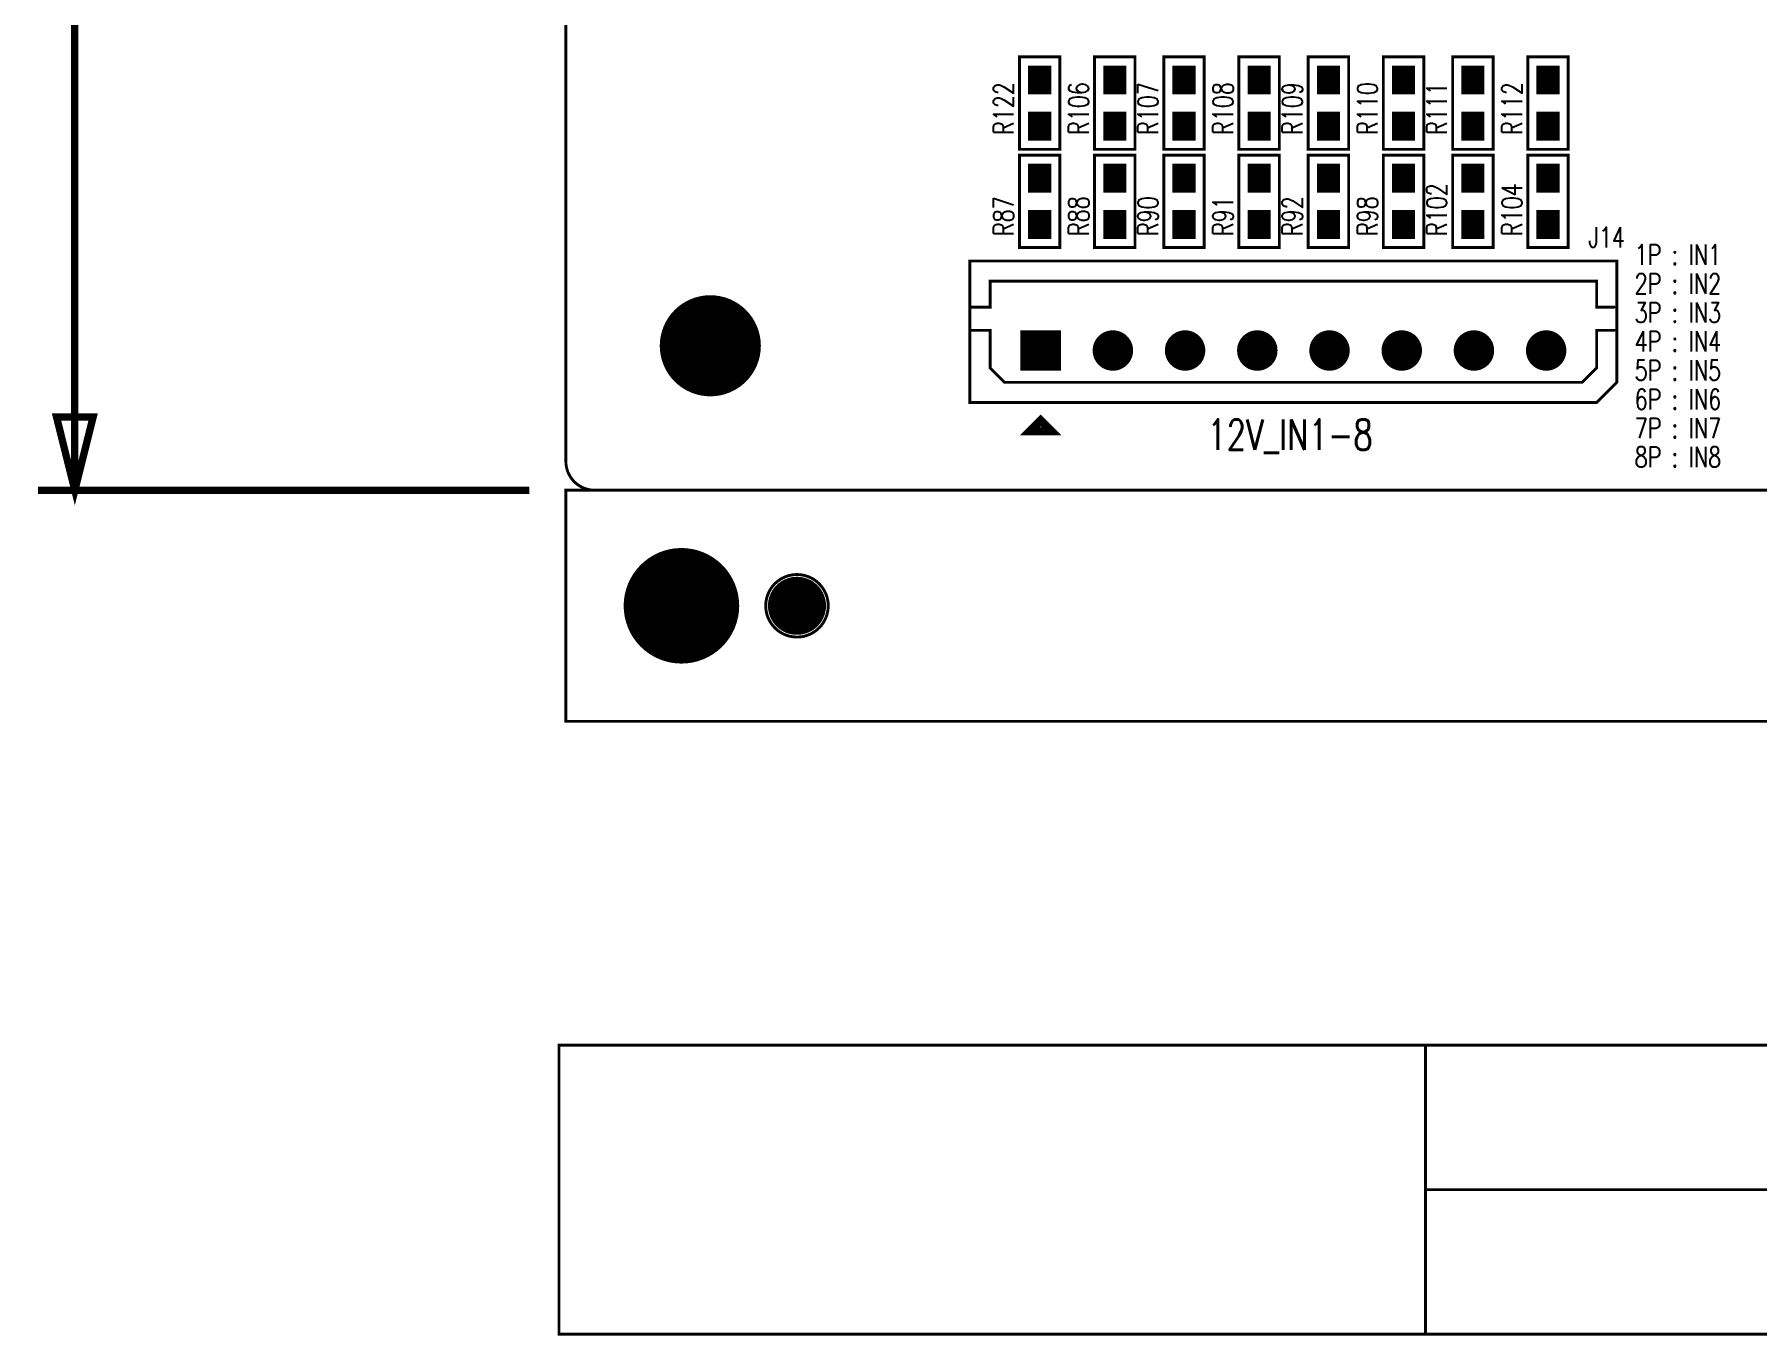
# Model space of a CAD drawing. Extents: x -22 to 239, y -29 to 162.
# Drawn here: x -18.4 to 41.3, y -29.3 to 15.8 of the extents above; entities that cross this region are included whole.
import ezdxf

# ---------------------------------------------------------------- set-up
doc = ezdxf.new("R2010")
doc.units = 0
doc.linetypes.add('TRMIDX_4096', pattern=[2, 1, 1])
for name, color, linetype in [('2D_LINE_00', 150, 'CONTINUOUS'), ('BOARD_OUTLINE_00', 255, 'CONTINUOUS'), ('DIMENSION1_01', 255, 'CONTINUOUS'), ('DIMENSION3_01', 255, 'CONTINUOUS'), ('DIMENSION5_01', 255, 'CONTINUOUS'), ('DRIL_NPLTE_THRU_01', 5, 'CONTINUOUS'), ('DRIL_NPLTE_THRU_02', 106, 'CONTINUOUS'), ('DRIL_NPLTE_THRU_03', 96, 'CONTINUOUS'), ('DRIL_NPLTE_THRU_04', 34, 'CONTINUOUS'), ('DRIL_PLTE_THRU_01', 5, 'CONTINUOUS'), ('DRIL_PLTE_THRU_02', 106, 'CONTINUOUS'), ('DRIL_PLTE_THRU_03', 96, 'CONTINUOUS'), ('DRIL_PLTE_THRU_04', 34, 'CONTINUOUS'), ('DRIL_SYMBOL', 255, 'CONTINUOUS'), ('PADS_BOT', 43, 'CONTINUOUS'), ('PADS_INNER', 186, 'CONTINUOUS'), ('PADS_TOP', 186, 'CONTINUOUS'), ('PADS_XR_121', 255, 'CONTINUOUS'), ('PART_BOT_2DLINE_00', 210, 'CONTINUOUS'), ('PART_BOT_COPPER_121', 255, 'CONTINUOUS'), ('PART_NAME_01', 3, 'CONTINUOUS'), ('PART_TOP_2DLINE_00', 150, 'CONTINUOUS'), ('PART_TOP_2DLINE_01', 150, 'CONTINUOUS'), ('PART_TOP_COPPER_121', 255, 'CONTINUOUS'), ('TEXT_126', 255, 'CONTINUOUS')]:
    doc.layers.add(name, color=color, linetype=linetype)
doc.styles.add('W0$1', font='simplex', dxfattribs={"width": 0.75})
doc.styles.add('W0$15', font='simplex', dxfattribs={"width": 0.75})

# ---------------------------------------------------------------- blocks, each defined once
blk = doc.blocks.new('BOARD_100')
at = {"layer": 'BOARD_OUTLINE_00', "const_width": 0.1}
blk.add_lwpolyline([(0, -1, -0.414214), (1, 0), (237, 0, -0.414214), (238, -1), (238, -149, -0.414214), (237, -150), (1, -150, -0.414214), (0, -149)], format="xyb", close=True, dxfattribs=at)
blk = doc.blocks.new('SMOOTH_0$1')
at = {"const_width": 0.05}
blk.add_lwpolyline([(-0.025, 0, 1), (0.025, 0, 1)], format="xyb", close=True, dxfattribs=at)
blk = doc.blocks.new('DRAWING_1')
at = {"layer": '2D_LINE_00', "const_width": 0.1}
blk.add_lwpolyline([(0, 0), (100, 0), (100, -10), (0, -10)], close=True, dxfattribs=at)
for points in [[(30, 0), (30, -10)], [(30, -5), (100, -5)]]:
    blk.add_lwpolyline(points, dxfattribs=at)
at = {"layer": '2D_LINE_00'}
for p in [(0, 0), (30, 0), (30, -5), (0, -10), (30, -10)]:
    blk.add_blockref('SMOOTH_0$1', p, dxfattribs=at)
blk = doc.blocks.new('DRAWING_3')
at = {"layer": '2D_LINE_00', "const_width": 0.1}
blk.add_lwpolyline([(0.052, -1.226), (238.052, -1.226), (238.052, -9.226), (0.052, -9.226)], close=True, dxfattribs=at)
at = {"layer": '2D_LINE_00'}
for p in [(0.052, -1.226), (0.052, -9.226)]:
    blk.add_blockref('SMOOTH_0$1', p, dxfattribs=at)
blk = doc.blocks.new('D_2dfeghi_97')
at = {"layer": 'DIMENSION1_01', "linetype": 'TRMIDX_4096', "const_width": 0.254}
blk.add_lwpolyline([(-17, 0), (-17, 73.2855)], dxfattribs=at)
at = {"layer": 'DIMENSION3_01', "linetype": 'TRMIDX_4096', "const_width": 0.254}
blk.add_lwpolyline([(-17, 0), (-17.635, 2.54), (-16.365, 2.54)], close=True, dxfattribs=at)
at = {"layer": 'DIMENSION5_01', "linetype": 'TRMIDX_4096', "const_width": 0.254}
blk.add_lwpolyline([(-1.27, 0), (-18.27, 0)], dxfattribs=at)
blk = doc.blocks.new('DRIL_SYMBOL_4')
at = {"layer": 'DRIL_SYMBOL', "const_width": 0.0508}
for points in [[(-0.254, 0), (0.254, 0)], [(0, -0.254), (0, 0.254)]]:
    blk.add_lwpolyline(points, dxfattribs=at)
blk = doc.blocks.new('DRIL_HOLE_4')
at = {"const_width": 2}
blk.add_lwpolyline([(-1, 0, 1), (1, 0, 1)], format="xyb", close=True, dxfattribs=at)
blk.add_blockref('DRIL_SYMBOL_4', (0, 0))
blk = doc.blocks.new('PAD_0')
at = {"const_width": 1}
blk.add_lwpolyline([(0, -0.5, 1), (0, 0.5, 1)], format="xyb", close=True, dxfattribs=at)
blk = doc.blocks.new('STK_TOP_92')
at = {"layer": 'DRIL_NPLTE_THRU_01'}
blk.add_blockref('DRIL_HOLE_4', (0, 0), dxfattribs=at)
at = {"layer": 'DRIL_NPLTE_THRU_02'}
blk.add_blockref('DRIL_HOLE_4', (0, 0), dxfattribs=at)
at = {"layer": 'DRIL_NPLTE_THRU_03'}
blk.add_blockref('DRIL_HOLE_4', (0, 0), dxfattribs=at)
at = {"layer": 'DRIL_NPLTE_THRU_04'}
blk.add_blockref('DRIL_HOLE_4', (0, 0), dxfattribs=at)
at = {"layer": 'PADS_BOT'}
blk.add_blockref('PAD_0', (0, 0), dxfattribs=at)
at = {"layer": 'PADS_INNER'}
blk.add_blockref('PAD_0', (0, 0), dxfattribs=at)
at = {"layer": 'PADS_TOP'}
blk.add_blockref('PAD_0', (0, 0), dxfattribs=at)
blk = doc.blocks.new('SYM_TOP_6')
blk.add_blockref('STK_TOP_92', (0, 0))
blk = doc.blocks.new('PART_TOP_0')
blk.add_blockref('SYM_TOP_6', (0, 0))
blk = doc.blocks.new('PART_BODY_TOP_4')
at = {"layer": 'PART_TOP_2DLINE_00', "const_width": 0.1}
blk.add_lwpolyline([(-1.082, 0, 1), (1.082, 0, 1)], format="xyb", close=True, dxfattribs=at)
at = {"layer": 'PART_TOP_COPPER_121', "const_width": 0.1}
blk.add_lwpolyline([(-0.955, 0, 1), (0.955, 0, 1)], format="xyb", close=True, dxfattribs=at)
blk = doc.blocks.new('DRIL_HOLE_0')
blk.add_lwpolyline([(0, 0, 1), (0, 0, 1)], format="xyb", close=True)
blk = doc.blocks.new('PAD_1')
blk.add_lwpolyline([(0, 0, 1), (0, 0, 1)], format="xyb", close=True)
blk = doc.blocks.new('PAD_2')
at = {"const_width": 0.5}
blk.add_lwpolyline([(0, -0.25, 1), (0, 0.25, 1)], format="xyb", close=True, dxfattribs=at)
blk = doc.blocks.new('STK_TOP_93')
at = {"layer": 'DRIL_PLTE_THRU_01'}
blk.add_blockref('DRIL_HOLE_0', (0, 0), dxfattribs=at)
at = {"layer": 'DRIL_PLTE_THRU_02'}
blk.add_blockref('DRIL_HOLE_0', (0, 0), dxfattribs=at)
at = {"layer": 'DRIL_PLTE_THRU_03'}
blk.add_blockref('DRIL_HOLE_0', (0, 0), dxfattribs=at)
at = {"layer": 'DRIL_PLTE_THRU_04'}
blk.add_blockref('DRIL_HOLE_0', (0, 0), dxfattribs=at)
at = {"layer": 'PADS_BOT'}
blk.add_blockref('PAD_1', (0, 0), dxfattribs=at)
at = {"layer": 'PADS_INNER'}
blk.add_blockref('PAD_1', (0, 0), dxfattribs=at)
at = {"layer": 'PADS_TOP'}
blk.add_blockref('PAD_2', (0, 0), dxfattribs=at)
at = {"layer": 'PADS_XR_121'}
blk.add_blockref('PAD_0', (0, 0), dxfattribs=at)
blk = doc.blocks.new('SYM_TOP_7')
for name in ['PART_BODY_TOP_4', 'STK_TOP_93']:
    blk.add_blockref(name, (0, 0))
blk = doc.blocks.new('PART_TOP_2')
blk.add_blockref('SYM_TOP_7', (0, 0))
blk = doc.blocks.new('PART_BODY_BOT_4')
at = {"layer": 'PART_BOT_2DLINE_00', "const_width": 0.1}
blk.add_lwpolyline([(-1.082, 0, 1), (1.082, 0, 1)], format="xyb", close=True, dxfattribs=at)
at = {"layer": 'PART_BOT_COPPER_121', "const_width": 0.1}
blk.add_lwpolyline([(-0.955, 0, 1), (0.955, 0, 1)], format="xyb", close=True, dxfattribs=at)
blk = doc.blocks.new('STK_BOT_93')
at = {"layer": 'DRIL_PLTE_THRU_01'}
blk.add_blockref('DRIL_HOLE_0', (0, 0), dxfattribs=at)
at = {"layer": 'DRIL_PLTE_THRU_02'}
blk.add_blockref('DRIL_HOLE_0', (0, 0), dxfattribs=at)
at = {"layer": 'DRIL_PLTE_THRU_03'}
blk.add_blockref('DRIL_HOLE_0', (0, 0), dxfattribs=at)
at = {"layer": 'DRIL_PLTE_THRU_04'}
blk.add_blockref('DRIL_HOLE_0', (0, 0), dxfattribs=at)
at = {"layer": 'PADS_BOT'}
blk.add_blockref('PAD_2', (0, 0), dxfattribs=at)
at = {"layer": 'PADS_INNER'}
blk.add_blockref('PAD_1', (0, 0), dxfattribs=at)
at = {"layer": 'PADS_TOP'}
blk.add_blockref('PAD_1', (0, 0), dxfattribs=at)
at = {"layer": 'PADS_XR_121'}
blk.add_blockref('PAD_0', (0, 0), dxfattribs=at)
blk = doc.blocks.new('SYM_BOT_7')
for name in ['PART_BODY_BOT_4', 'STK_BOT_93']:
    blk.add_blockref(name, (0, 0))
blk = doc.blocks.new('PART_BOT_4')
blk.add_blockref('SYM_BOT_7', (0, 0))
blk = doc.blocks.new('PART_BODY_TOP_31')
at = {"layer": 'PART_TOP_2DLINE_00', "const_width": 0.1}
for points in [[(8.75, 2.29), (9.35, 2.89), (8.15, 2.89), (8.75, 2.29)], [(11.2, -0.7), (10.5, -0.7), (10.5, 0.6), (10, 1.1), (-10, 1.1), (-10.5, 0.6), (-10.5, -0.7), (-11.1, -0.7)], [(11.2, -1.5), (10.5, -1.5), (10.5, -2.4), (-10.5, -2.4), (-10.5, -1.5), (-11.1, -1.5)]]:
    blk.add_lwpolyline(points, dxfattribs=at)
blk.add_lwpolyline([(11.2, -3.1), (11.2, 1.8), (-10.5, 1.8), (-11.2, 1.1), (-11.2, -3.1)], close=True, dxfattribs=at)
at = {"layer": 'PART_TOP_2DLINE_01', "const_width": 0.1}
for points in [[(8.75, 2.44), (9.1, 2.79), (8.4, 2.79), (8.75, 2.44)], [(8.75, 2.59), (8.85, 2.69), (8.65, 2.69), (8.75, 2.59)]]:
    blk.add_lwpolyline(points, dxfattribs=at)
at = {"layer": 'PART_TOP_2DLINE_00'}
for p in [(8.15, 2.89), (9.35, 2.89), (-10.5, 1.8), (8.75, 2.29), (8.75, 2.29), (11.2, 1.8), (-11.2, 1.1), (-10.5, 0.6), (-10, 1.1), (10, 1.1), (10.5, 0.6), (-11.1, -0.7), (-10.5, -0.7), (10.5, -0.7), (11.2, -0.7), (-11.1, -1.5), (-10.5, -1.5), (10.5, -1.5), (11.2, -1.5), (-10.5, -2.4), (10.5, -2.4), (-11.2, -3.1), (11.2, -3.1)]:
    blk.add_blockref('SMOOTH_0$1', p, dxfattribs=at)
at = {"layer": 'PART_TOP_2DLINE_01'}
for p in [(8.4, 2.79), (8.65, 2.69), (8.75, 2.59), (8.75, 2.59), (8.75, 2.44), (8.75, 2.44), (8.85, 2.69), (9.1, 2.79)]:
    blk.add_blockref('SMOOTH_0$1', p, dxfattribs=at)
blk = doc.blocks.new('DRIL_SYMBOL_0$9')
at = {"layer": 'DRIL_SYMBOL', "const_width": 0.0508}
for points in [[(-0.254, 0), (0.254, 0)], [(0, -0.254), (0, 0.254)]]:
    blk.add_lwpolyline(points, dxfattribs=at)
blk = doc.blocks.new('DRIL_HOLE_0$9')
at = {"const_width": 0.45}
blk.add_lwpolyline([(-0.225, 0, 1), (0.225, 0, 1)], format="xyb", close=True, dxfattribs=at)
blk.add_blockref('DRIL_SYMBOL_0$9', (0, 0))
blk = doc.blocks.new('PAD_19')
at = {"const_width": 0.7}
blk.add_lwpolyline([(0, -0.35, 1), (0, 0.35, 1)], format="xyb", close=True, dxfattribs=at)
blk = doc.blocks.new('PAD_20')
at = {"const_width": 1.4}
blk.add_lwpolyline([(-0.7, 0), (0.7, 0)], dxfattribs=at)
blk = doc.blocks.new('STK_TOP_132')
at = {"layer": 'DRIL_PLTE_THRU_01'}
blk.add_blockref('DRIL_HOLE_0$9', (0, 0), dxfattribs=at)
at = {"layer": 'DRIL_PLTE_THRU_02'}
blk.add_blockref('DRIL_HOLE_0$9', (0, 0), dxfattribs=at)
at = {"layer": 'DRIL_PLTE_THRU_03'}
blk.add_blockref('DRIL_HOLE_0$9', (0, 0), dxfattribs=at)
at = {"layer": 'DRIL_PLTE_THRU_04'}
blk.add_blockref('DRIL_HOLE_0$9', (0, 0), dxfattribs=at)
at = {"layer": 'PADS_BOT'}
blk.add_blockref('PAD_20', (0, 0), dxfattribs=at)
at = {"layer": 'PADS_INNER'}
blk.add_blockref('PAD_19', (0, 0), dxfattribs=at)
at = {"layer": 'PADS_TOP'}
blk.add_blockref('PAD_20', (0, 0), dxfattribs=at)
blk = doc.blocks.new('STK_TOP_131')
at = {"layer": 'DRIL_PLTE_THRU_01'}
blk.add_blockref('DRIL_HOLE_0$9', (0, 0), dxfattribs=at)
at = {"layer": 'DRIL_PLTE_THRU_02'}
blk.add_blockref('DRIL_HOLE_0$9', (0, 0), dxfattribs=at)
at = {"layer": 'DRIL_PLTE_THRU_03'}
blk.add_blockref('DRIL_HOLE_0$9', (0, 0), dxfattribs=at)
at = {"layer": 'DRIL_PLTE_THRU_04'}
blk.add_blockref('DRIL_HOLE_0$9', (0, 0), dxfattribs=at)
at = {"layer": 'PADS_BOT'}
blk.add_blockref('PAD_19', (0, 0), dxfattribs=at)
at = {"layer": 'PADS_INNER'}
blk.add_blockref('PAD_19', (0, 0), dxfattribs=at)
at = {"layer": 'PADS_TOP'}
blk.add_blockref('PAD_19', (0, 0), dxfattribs=at)
blk = doc.blocks.new('SYM_TOP_34')
for name, p in [('PART_BODY_TOP_31', (0, 0)), ('STK_TOP_131', (-8.75, 0)), ('STK_TOP_131', (-6.25, 0)), ('STK_TOP_131', (-3.75, 0)), ('STK_TOP_131', (-1.25, 0)), ('STK_TOP_131', (1.25, 0)), ('STK_TOP_131', (3.75, 0)), ('STK_TOP_131', (6.25, 0)), ('STK_TOP_132', (8.75, 0))]:
    blk.add_blockref(name, p)
blk = doc.blocks.new('PART_TOP_37')
blk.add_blockref('SYM_TOP_34', (0, 0))
at = {"layer": 'PART_NAME_01', "style": 'W0$1', "width": 0.75}
blk.add_text('J14', height=0.7, rotation=180, dxfattribs=at).set_placement((-10.214, -3.564))
blk = doc.blocks.new('PART_BODY_TOP_45')
at = {"layer": 'PART_TOP_2DLINE_00', "const_width": 0.1}
blk.add_lwpolyline([(-1.599946, 0.700024), (1.599946, 0.700024), (1.599946, -0.700024), (-1.599946, -0.700024), (-1.599946, 0.700024)], dxfattribs=at)
at = {"layer": 'PART_TOP_2DLINE_00'}
for p in [(-1.599946, 0.700024), (-1.599946, 0.700024), (1.599946, 0.700024), (-1.599946, -0.700024), (1.599946, -0.700024)]:
    blk.add_blockref('SMOOTH_0$1', p, dxfattribs=at)
blk = doc.blocks.new('PAD_25')
at = {"const_width": 0.8}
blk.add_lwpolyline([(-0.5, 0), (0.5, 0)], dxfattribs=at)
blk = doc.blocks.new('STK_TOP_43')
at = {"layer": 'DRIL_NPLTE_THRU_01'}
blk.add_blockref('DRIL_HOLE_0', (0, 0), dxfattribs=at)
at = {"layer": 'DRIL_NPLTE_THRU_02'}
blk.add_blockref('DRIL_HOLE_0', (0, 0), dxfattribs=at)
at = {"layer": 'DRIL_NPLTE_THRU_03'}
blk.add_blockref('DRIL_HOLE_0', (0, 0), dxfattribs=at)
at = {"layer": 'DRIL_NPLTE_THRU_04'}
blk.add_blockref('DRIL_HOLE_0', (0, 0), dxfattribs=at)
at = {"layer": 'PADS_BOT'}
blk.add_blockref('PAD_1', (0, 0), dxfattribs=at)
at = {"layer": 'PADS_INNER'}
blk.add_blockref('PAD_1', (0, 0), dxfattribs=at)
at = {"layer": 'PADS_TOP'}
blk.add_blockref('PAD_25', (0, 0), dxfattribs=at)
blk = doc.blocks.new('SYM_TOP_48')
for name, p in [('PART_BODY_TOP_45', (0, 0)), ('STK_TOP_43', (-0.8001, 0)), ('STK_TOP_43', (0.8001, 0))]:
    blk.add_blockref(name, p)
blk = doc.blocks.new('PART_TOP_168')
blk.add_blockref('SYM_TOP_48', (0, 0))
at = {"layer": 'PART_NAME_01', "style": 'W0$1', "width": 0.75}
blk.add_text('R102', height=0.7, rotation=180, dxfattribs=at).set_placement((1.2, -0.9))
blk = doc.blocks.new('PART_TOP_170')
blk.add_blockref('SYM_TOP_48', (0, 0))
at = {"layer": 'PART_NAME_01', "style": 'W0$1', "width": 0.75}
blk.add_text('R104', height=0.7, rotation=180, dxfattribs=at).set_placement((1.2, -0.9))
blk = doc.blocks.new('PART_TOP_172')
blk.add_blockref('SYM_TOP_48', (0, 0))
at = {"layer": 'PART_NAME_01', "style": 'W0$1', "width": 0.75}
blk.add_text('R106', height=0.7, dxfattribs=at).set_placement((-1.1, 0.9))
blk = doc.blocks.new('PART_TOP_173')
blk.add_blockref('SYM_TOP_48', (0, 0))
at = {"layer": 'PART_NAME_01', "style": 'W0$1', "width": 0.75}
blk.add_text('R107', height=0.7, dxfattribs=at).set_placement((-1.1, 0.9))
blk = doc.blocks.new('PART_TOP_174')
blk.add_blockref('SYM_TOP_48', (0, 0))
at = {"layer": 'PART_NAME_01', "style": 'W0$1', "width": 0.75}
blk.add_text('R108', height=0.7, dxfattribs=at).set_placement((-1.1, 0.9))
blk = doc.blocks.new('PART_TOP_175')
blk.add_blockref('SYM_TOP_48', (0, 0))
at = {"layer": 'PART_NAME_01', "style": 'W0$1', "width": 0.75}
blk.add_text('R109', height=0.7, dxfattribs=at).set_placement((-1.1, 0.9))
blk = doc.blocks.new('PART_TOP_177')
blk.add_blockref('SYM_TOP_48', (0, 0))
at = {"layer": 'PART_NAME_01', "style": 'W0$1', "width": 0.75}
blk.add_text('R110', height=0.7, dxfattribs=at).set_placement((-1.1, 0.9))
blk = doc.blocks.new('PART_TOP_178')
blk.add_blockref('SYM_TOP_48', (0, 0))
at = {"layer": 'PART_NAME_01', "style": 'W0$1', "width": 0.75}
blk.add_text('R111', height=0.7, dxfattribs=at).set_placement((-1.1, 0.9))
blk = doc.blocks.new('PART_TOP_179')
blk.add_blockref('SYM_TOP_48', (0, 0))
at = {"layer": 'PART_NAME_01', "style": 'W0$1', "width": 0.75}
blk.add_text('R112', height=0.7, dxfattribs=at).set_placement((-1.1, 0.9))
blk = doc.blocks.new('PART_TOP_190')
blk.add_blockref('SYM_TOP_48', (0, 0))
at = {"layer": 'PART_NAME_01', "style": 'W0$1', "width": 0.75}
blk.add_text('R122', height=0.7, dxfattribs=at).set_placement((-1.1, 0.9))
blk = doc.blocks.new('PART_TOP_463')
blk.add_blockref('SYM_TOP_48', (0, 0))
at = {"layer": 'PART_NAME_01', "style": 'W0$1', "width": 0.75}
blk.add_text('R87', height=0.7, rotation=180, dxfattribs=at).set_placement((1.2, -0.9))
blk = doc.blocks.new('PART_TOP_464')
blk.add_blockref('SYM_TOP_48', (0, 0))
at = {"layer": 'PART_NAME_01', "style": 'W0$1', "width": 0.75}
blk.add_text('R88', height=0.7, rotation=180, dxfattribs=at).set_placement((1.2, -0.9))
blk = doc.blocks.new('PART_TOP_467')
blk.add_blockref('SYM_TOP_48', (0, 0))
at = {"layer": 'PART_NAME_01', "style": 'W0$1', "width": 0.75}
blk.add_text('R90', height=0.7, rotation=180, dxfattribs=at).set_placement((1.2, -0.9))
blk = doc.blocks.new('PART_TOP_468')
blk.add_blockref('SYM_TOP_48', (0, 0))
at = {"layer": 'PART_NAME_01', "style": 'W0$1', "width": 0.75}
blk.add_text('R91', height=0.7, rotation=180, dxfattribs=at).set_placement((1.2, -0.9))
blk = doc.blocks.new('PART_TOP_469')
blk.add_blockref('SYM_TOP_48', (0, 0))
at = {"layer": 'PART_NAME_01', "style": 'W0$1', "width": 0.75}
blk.add_text('R92', height=0.7, rotation=180, dxfattribs=at).set_placement((1.2, -0.9))
blk = doc.blocks.new('PART_TOP_475')
blk.add_blockref('SYM_TOP_48', (0, 0))
at = {"layer": 'PART_NAME_01', "style": 'W0$1', "width": 0.75}
blk.add_text('R98', height=0.7, rotation=180, dxfattribs=at).set_placement((1.2, -0.9))
blk = doc.blocks.new('DRIL_SYMBOL_3$5')
at = {"layer": 'DRIL_SYMBOL', "const_width": 0.0508}
for points in [[(-0.254, 0), (0.254, 0)], [(0, -0.254), (0, 0.254)]]:
    blk.add_lwpolyline(points, dxfattribs=at)
blk = doc.blocks.new('DRIL_HOLE_3$5')
at = {"const_width": 1.75}
blk.add_lwpolyline([(-0.875, 0, 1), (0.875, 0, 1)], format="xyb", close=True, dxfattribs=at)
blk.add_blockref('DRIL_SYMBOL_3$5', (0, 0))
blk = doc.blocks.new('PAD_44')
at = {"const_width": 1.75}
blk.add_lwpolyline([(0, -0.875, 1), (0, 0.875, 1)], format="xyb", close=True, dxfattribs=at)
blk = doc.blocks.new('STK_TOP_63')
at = {"layer": 'DRIL_NPLTE_THRU_01'}
blk.add_blockref('DRIL_HOLE_3$5', (0, 0), dxfattribs=at)
at = {"layer": 'DRIL_NPLTE_THRU_02'}
blk.add_blockref('DRIL_HOLE_3$5', (0, 0), dxfattribs=at)
at = {"layer": 'DRIL_NPLTE_THRU_03'}
blk.add_blockref('DRIL_HOLE_3$5', (0, 0), dxfattribs=at)
at = {"layer": 'DRIL_NPLTE_THRU_04'}
blk.add_blockref('DRIL_HOLE_3$5', (0, 0), dxfattribs=at)
at = {"layer": 'PADS_BOT'}
blk.add_blockref('PAD_44', (0, 0), dxfattribs=at)
at = {"layer": 'PADS_INNER'}
blk.add_blockref('PAD_44', (0, 0), dxfattribs=at)
at = {"layer": 'PADS_TOP'}
blk.add_blockref('PAD_44', (0, 0), dxfattribs=at)
blk = doc.blocks.new('SYM_TOP_61')
blk.add_blockref('STK_TOP_63', (0, 0))
blk = doc.blocks.new('PART_TOP_589')
blk.add_blockref('SYM_TOP_61', (0, 0))

msp = doc.modelspace()

# ---------------------------------------------------------------- block references
for name, p in [('D_2dfeghi_97', (0, 0)), ('BOARD_100', (0, 150)), ('PART_TOP_589', (5, 5)), ('DRAWING_3', (-0.052, 1.226)), ('PART_TOP_0', (4, -4)), ('PART_TOP_2', (8, -4)), ('DRAWING_1', (-0.24, -19.208))]:
    msp.add_blockref(name, p)
for name, p, rotation in [('PART_TOP_190', (16.4, 13.4), 90), ('PART_TOP_172', (19, 13.4), 90), ('PART_TOP_173', (21.4, 13.4), 90), ('PART_TOP_174', (24, 13.4), 90), ('PART_TOP_175', (26.4, 13.4), 90), ('PART_TOP_177', (29, 13.4), 90), ('PART_TOP_178', (31.4, 13.4), 90), ('PART_TOP_179', (34, 13.4), 90), ('PART_TOP_463', (16.4, 10), 270), ('PART_TOP_464', (19, 10), 270), ('PART_TOP_467', (21.4, 10), 270), ('PART_TOP_468', (24, 10), 270), ('PART_TOP_469', (26.4, 10), 270), ('PART_TOP_475', (29, 10), 270), ('PART_TOP_168', (31.4, 10), 270), ('PART_TOP_170', (34, 10), 270), ('PART_TOP_37', (25.186, 4.836), 180)]:
    msp.add_blockref(name, p, dxfattribs=dict(rotation=rotation))
at = {"xscale": -1}
msp.add_blockref('PART_BOT_4', (8, -4), dxfattribs=at)

# ---------------------------------------------------------------- texts
at = {"layer": 'TEXT_126', "width": 0.75}
for s, height, style, p in [('1P : IN1', 0.7, 'W0$1', (37, 7.8)), ('2P : IN2', 0.7, 'W0$1', (37, 6.8)), ('3P : IN3', 0.7, 'W0$1', (37, 5.8)), ('4P : IN4', 0.7, 'W0$1', (37, 4.8)), ('5P : IN5', 0.7, 'W0$1', (37, 3.8)), ('6P : IN6', 0.7, 'W0$1', (37, 2.8)), ('12V_IN1-8', 1.05, 'W0$15', (22.2, 1.4)), ('7P : IN7', 0.7, 'W0$1', (37, 1.8)), ('8P : IN8', 0.7, 'W0$1', (37, 0.8))]:
    msp.add_text(s, height=height, dxfattribs=dict(at, style=style)).set_placement(p)

doc.saveas('drawing.dxf')
